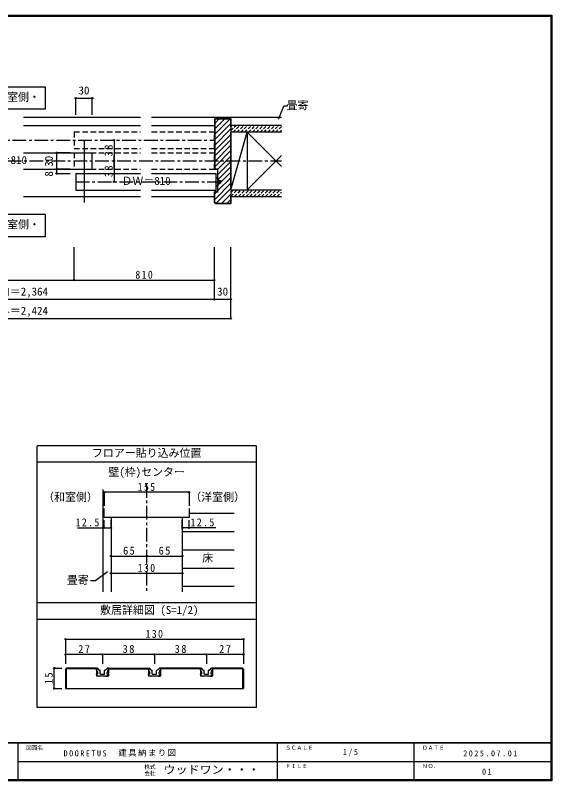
# Model space of a CAD drawing. Units: millimetres at full size, sheet at 1:5, with parts at other scales. Extents: x -973 to 977, y -701 to 696.
# Drawn here: x -3 to 977, y -701 to 696 of the extents above; entities that cross this region are included whole.
import ezdxf
from ezdxf.enums import TextEntityAlignment as Align

# ---------------------------------------------------------------- set-up
doc = ezdxf.new("R2010")
doc.units = ezdxf.units.MM
doc.header["$LTSCALE"] = 5
doc.header["$PDMODE"] = 32
doc.header["$PDSIZE"] = 2.5
for name, pattern in [('CHAIN1', [8, 5, -1, 1, -1]), ('DASHED1', [1.8, 1.2, -0.6]), ('DASHED2', [3, 2, -1])]:
    doc.linetypes.add(name, pattern=pattern)
for name, color, linetype in [('0-1_通り芯', 4, 'CHAIN1'), ('0-2_柱', 7, 'Continuous'), ('0-3_仕上げ', 2, 'Continuous'), ('0-4_枠', 3, 'Continuous'), ('0-6_扉', 6, 'Continuous'), ('0-7_金物', 7, 'Continuous'), ('0-A_文字', 7, 'Continuous'), ('0-B_寸法', 7, 'Continuous'), ('0-C_ハッチ', 4, 'DASHED1'), ('1-4_枠', 3, 'Continuous'), ('1-7_金物', 7, 'Continuous'), ('1-B_寸法', 7, 'Continuous'), ('F-0_補助線', 7, 'Continuous'), ('F-1_枠', 6, 'Continuous'), ('F-A_文字', 7, 'Continuous')]:
    doc.layers.add(name, color=color, linetype=linetype)
doc.styles.add('ＭＳ ゴシック', font='')
doc.styles.get('ＭＳ ゴシック').set_extended_font_data('MS Gothic')

msp = doc.modelspace()

# ---------------------------------------------------------------- linework, layer by layer
at = {"layer": '0-1_通り芯'}
for p, q in [((-537.164, 430), (483.135, 430)), ((236.653, -159.5), (236.653, -356.007))]:
    msp.add_line(p, q, dxfattribs=at)
at = {"layer": '0-2_柱'}
for p, q in [((390.47, 377.5), (420.349, 482.5)), ((420.349, 482.5), (483.135, 419.715)), ((483.135, 440.285), (420.349, 377.5))]:
    msp.add_line(p, q, dxfattribs=at)
at = {"layer": '0-2_柱', "color": 3}
for p, q in [((390.47, 377.5), (390.47, 482.5)), ((420.349, 482.5), (420.349, 377.5))]:
    msp.add_line(p, q, dxfattribs=at)
at = {"layer": '0-3_仕上げ'}
for p, q in [((11.841, 510), (225.678, 510)), ((245.678, 510), (483.135, 510)), ((11.841, 495), (225.678, 495)), ((245.678, 495), (360.47, 495)), ((483.135, 495), (390.47, 495)), ((483.135, 482.5), (390.47, 482.5)), ((390.47, 377.5), (483.135, 377.5)), ((390.47, 365), (483.135, 365)), ((156.653, -169.5), (156.653, -355.983))]:
    msp.add_line(p, q, dxfattribs=at)
at = {"layer": '0-3_仕上げ', "color": 4}
for p, q in [((314.153, -212.939), (396.653, -212.939)), ((301.653, -246.241), (396.653, -246.241)), ((301.653, -279.542), (396.653, -279.542)), ((301.653, -312.844), (396.653, -312.844)), ((301.653, -346.145), (396.653, -346.145))]:
    msp.add_line(p, q, dxfattribs=at)
at = {"layer": '0-4_枠'}
for p, q in [((360.47, 505.379), (362.591, 507.5)), ((360.47, 505.379), (360.47, 414.5)), ((360.97, 505.171), (360.97, 415)), ((362.591, 507.5), (390.47, 507.5)), ((390.47, 507.5), (390.47, 352.5)), ((366.47, 414.5), (360.47, 414.5)), ((366.97, 415), (360.97, 415)), ((366.47, 373.5), (366.47, 414.5)), ((366.97, 373), (366.97, 415)), ((366.47, 373.5), (360.47, 373.5)), ((360.47, 354.621), (360.47, 373.5)), ((366.97, 373), (360.97, 373)), ((389.97, 367.5), (390.47, 367.5)), ((389.97, 367.5), (389.97, 353)), ((362.591, 352.5), (360.47, 354.621)), ((362.591, 352.5), (390.47, 352.5)), ((362.798, 353), (389.97, 353)), ((159.153, -220.65), (159.153, -204.435)), ((314.153, -204.435), (314.153, -220.65)), ((314.153, -220.65), (159.153, -220.65)), ((171.653, -220.65), (171.653, -355.983)), ((301.653, -220.65), (301.653, -355.983))]:
    msp.add_line(p, q, dxfattribs=at)
at = {"layer": '0-4_枠', "color": 4}
for p, q in [((11.841, 495), (225.678, 495)), ((245.678, 495), (360.47, 495)), ((11.841, 365), (225.678, 365)), ((245.678, 365), (360.47, 365))]:
    msp.add_line(p, q, dxfattribs=at)
at = {"layer": '0-4_枠'}
for points in [[(360.97, 505.171), (362.799, 507), (389.97, 507)], [(389.97, 507), (389.97, 492.5), (390.47, 492.5)], [(362.798, 353), (360.97, 354.828), (360.97, 373)]]:
    msp.add_lwpolyline(points, dxfattribs=at)
at = {"layer": '0-6_扉', "color": 2, "linetype": 'DASHED2'}
for p, q in [((104.259, 483), (225.678, 483)), ((104.259, 483), (104.259, 453)), ((245.678, 483), (360.47, 483)), ((360.47, 453), (360.47, 483)), ((104.259, 453), (225.678, 453)), ((245.678, 453), (360.47, 453)), ((104.259, 445), (225.678, 445)), ((104.259, 445), (104.259, 415)), ((245.678, 445), (360.47, 445)), ((360.47, 415), (360.47, 445)), ((104.259, 415), (225.678, 415)), ((245.678, 415), (360.47, 415))]:
    msp.add_line(p, q, dxfattribs=at)
at = {"layer": '0-6_扉', "color": 3}
msp.add_line((122.51, 467.5), (122.51, 354.5), dxfattribs=at)
at = {"layer": '0-6_扉'}
for p, q in [((11.841, 445), (137.259, 445)), ((137.259, 415), (137.259, 445)), ((11.841, 415), (137.259, 415)), ((107.259, 407), (225.678, 407)), ((107.259, 407), (107.259, 377)), ((245.678, 407), (363.47, 407)), ((107.259, 377), (225.678, 377))]:
    msp.add_line(p, q, dxfattribs=at)
msp.add_lwpolyline([(245.678, 377), (363.47, 377), (363.47, 407)], dxfattribs=at)
at = {"layer": '0-7_金物'}
for p, q in [((363.47, 399.5), (366.47, 399.5)), ((366.47, 399.5), (366.47, 384.5)), ((366.47, 394.5), (371.47, 394.5)), ((371.47, 394.5), (371.47, 389.5)), ((363.47, 384.5), (366.47, 384.5)), ((366.47, 389.5), (371.47, 389.5))]:
    msp.add_line(p, q, dxfattribs=at)
msp.add_arc((393.921, 392), 31.361, 166.16371, 193.83632, dxfattribs=at)
at = {"layer": '0-A_文字'}
for p, q in [((51.653, 525), (51.653, 565)), ((-48.347, 525), (51.653, 525)), ((477.265, 506.188), (487.228, 529.91)), ((493.822, 529.91), (487.228, 529.91)), ((51.653, 332.5), (-48.347, 332.5)), ((51.653, 292.5), (51.653, 332.5)), ((-48.347, 292.5), (51.653, 292.5)), ((165.153, -319.991), (144.073, -335.801)), ((134.229, -335.801), (144.073, -335.801))]:
    msp.add_line(p, q, dxfattribs=at)
at = {"layer": '0-A_文字', "color": 3}
for p, q in [((36.653, -567.5), (36.653, -89.5)), ((436.653, -89.5), (36.653, -89.5)), ((436.653, -119.5), (36.653, -119.5)), ((436.653, -376.007), (36.653, -376.007)), ((36.653, -406.026), (436.653, -406.026))]:
    msp.add_line(p, q, dxfattribs=at)
at = {"layer": '0-A_文字'}
msp.add_lwpolyline([(51.653, 565), (-48.347, 565), (-48.347, 525)], dxfattribs=at)
at = {"layer": '0-A_文字', "color": 3}
msp.add_lwpolyline([(436.653, -89.5), (436.653, -567.5), (36.653, -567.5)], dxfattribs=at)
at = {"layer": '0-B_寸法', "color": 4}
for p, q in [((107.259, 544.5), (137.259, 544.5)), ((107.259, 514.5), (107.259, 544.5)), ((137.259, 514.5), (137.259, 544.5)), ((177.259, 468), (177.259, 430)), ((97.259, 445), (72.212, 445)), ((72.212, 445), (72.212, 407)), ((177.259, 430), (177.259, 392)), ((97.259, 415), (72.212, 415)), ((72.212, 407), (97.259, 407)), ((104.259, 212.5), (104.259, 272.5)), ((360.47, 212.5), (360.47, 272.5)), ((360.47, 177.5), (360.47, 272.5)), ((360.47, 177.5), (360.47, 272.5)), ((-357.164, 212.5), (104.259, 212.5)), ((104.259, 212.5), (360.47, 212.5)), ((390.47, 177.5), (-387.164, 177.5)), ((314.153, -174.601), (159.153, -174.601)), ((159.153, -174.601), (159.153, -199.065)), ((314.153, -174.601), (314.153, -199.065)), ((159.153, -239.418), (159.153, -225.353)), ((171.653, -239.418), (171.653, -225.353)), ((301.653, -239.418), (301.653, -225.353)), ((314.153, -239.418), (314.153, -225.353)), ((110.326, -239.418), (171.653, -239.418)), ((362.98, -239.418), (301.653, -239.418)), ((171.653, -291.005), (236.653, -291.005)), ((236.653, -291.005), (301.653, -291.005)), ((171.653, -322.39), (301.653, -322.39))]:
    msp.add_line(p, q, dxfattribs=at)
at = {"layer": '0-B_寸法', "color": 4, "linetype": 'CHAIN1'}
for p, q in [((-368.164, 468), (360.47, 468)), ((177.259, 415), (177.259, 445)), ((107.259, 392), (371.47, 392))]:
    msp.add_line(p, q, dxfattribs=at)
at = {"layer": '0-B_寸法', "color": 4}
msp.add_lwpolyline([(-387.164, 142.5), (390.47, 142.5), (390.47, 272.5)], dxfattribs=at)
at = {"layer": '0-B_寸法'}
for p in [(107.259, 544.5), (137.259, 544.5), (177.259, 468), (72.212, 445), (177.259, 430), (72.212, 415), (72.212, 407), (177.259, 392), (104.259, 212.5), (360.47, 212.5), (360.47, 177.5), (360.47, 177.5), (390.47, 177.5), (390.47, 142.5), (159.153, -174.601), (314.153, -174.601), (159.153, -239.418), (171.653, -239.418), (301.653, -239.418), (314.153, -239.418), (171.653, -291.005), (236.653, -291.005), (301.653, -291.005), (171.653, -322.39), (301.653, -322.39)]:
    msp.add_point(p, dxfattribs=at)
at = {"layer": '0-C_ハッチ', "linetype": 'Continuous'}
for p, q in [((360.97, 478.815), (389.155, 507)), ((379.255, 507), (360.97, 488.715)), ((369.356, 507), (360.97, 498.614)), ((389.97, 497.916), (360.97, 468.916)), ((389.97, 488.016), (360.97, 459.016)), ((390.47, 478.617), (360.97, 449.117)), ((390.47, 468.717), (360.97, 439.217)), ((390.47, 458.818), (360.97, 429.318)), ((390.47, 448.918), (360.97, 419.418)), ((390.47, 439.019), (366.451, 415)), ((390.47, 429.119), (366.97, 405.619)), ((390.47, 419.22), (366.97, 395.72)), ((390.47, 409.32), (366.97, 385.82)), ((390.47, 399.421), (366.97, 375.921)), ((390.47, 389.521), (360.97, 360.021)), ((390.47, 379.622), (363.848, 353)), ((364.049, 373), (360.97, 369.921)), ((390.47, 369.722), (373.748, 353)), ((389.97, 359.323), (383.647, 353))]:
    msp.add_line(p, q, dxfattribs=at)
at = {"layer": '0-C_ハッチ'}
for p, q in [((390.47, 492.601), (392.869, 495)), ((390.47, 485.53), (399.94, 495)), ((394.511, 482.5), (407.011, 495)), ((401.582, 482.5), (414.082, 495)), ((408.653, 482.5), (421.153, 495)), ((415.724, 482.5), (428.224, 495)), ((422.796, 482.5), (435.296, 495)), ((429.867, 482.5), (442.367, 495)), ((436.938, 482.5), (449.438, 495)), ((444.009, 482.5), (456.509, 495)), ((451.08, 482.5), (463.58, 495)), ((458.151, 482.5), (470.651, 495)), ((465.222, 482.5), (477.722, 495)), ((472.293, 482.5), (483.135, 493.341)), ((479.364, 482.5), (483.135, 486.27)), ((390.47, 365.322), (402.648, 377.5)), ((395.577, 377.5), (390.47, 372.393)), ((397.219, 365), (409.719, 377.5)), ((404.291, 365), (416.791, 377.5)), ((411.362, 365), (423.862, 377.5)), ((418.433, 365), (430.933, 377.5)), ((425.504, 365), (438.004, 377.5)), ((432.575, 365), (445.075, 377.5)), ((439.646, 365), (452.146, 377.5)), ((446.717, 365), (459.217, 377.5)), ((453.788, 365), (466.288, 377.5)), ((460.859, 365), (473.359, 377.5)), ((467.93, 365), (480.43, 377.5)), ((475.001, 365), (483.135, 373.133)), ((482.072, 365), (483.135, 366.062))]:
    msp.add_line(p, q, dxfattribs=at)
at = {"layer": '1-4_枠'}
for p, q in [((89.735, -496.575), (89.735, -532.826)), ((144.985, -496.576), (89.735, -496.576)), ((144.985, -495.326), (90.253, -495.326)), ((144.985, -495.326), (144.985, -510.326)), ((166.985, -495.326), (239.985, -495.326)), ((166.985, -496.576), (239.985, -496.576)), ((239.985, -495.326), (239.985, -510.326)), ((334.985, -495.326), (261.985, -495.326)), ((334.985, -496.576), (261.985, -496.576)), ((334.985, -495.326), (334.985, -510.326)), ((411.717, -495.326), (356.985, -495.326)), ((412.235, -496.576), (356.985, -496.576)), ((411.717, -495.326), (413.485, -497.093)), ((412.235, -532.826), (412.235, -496.576)), ((413.485, -497.093), (413.485, -532.826)), ((88.485, -532.826), (413.485, -532.826))]:
    msp.add_line(p, q, dxfattribs=at)
for points in [[(90.253, -495.325), (88.485, -497.093), (88.485, -532.826)], [(166.985, -495.326), (166.985, -510.326), (144.985, -510.326)], [(261.985, -495.326), (261.985, -510.326), (239.985, -510.326)], [(356.985, -495.326), (356.985, -510.326), (334.985, -510.326)]]:
    msp.add_lwpolyline(points, dxfattribs=at)
at = {"layer": '1-7_金物'}
for p, q in [((144.735, -495.326), (146.092, -495.326)), ((144.735, -497.826), (144.735, -495.326)), ((150.14, -498.856), (146.976, -495.692)), ((150.671, -499.076), (151.485, -499.076)), ((151.985, -505.826), (151.985, -499.576)), ((159.985, -505.826), (159.985, -499.576)), ((161.299, -499.076), (160.485, -499.076)), ((161.83, -498.856), (164.994, -495.692)), ((239.735, -495.326), (241.092, -495.326)), ((239.735, -497.826), (239.735, -495.326)), ((245.14, -498.856), (241.976, -495.692)), ((245.671, -499.076), (246.485, -499.076)), ((246.985, -505.826), (246.985, -499.576)), ((254.985, -505.826), (254.985, -499.576)), ((256.299, -499.076), (255.485, -499.076)), ((256.83, -498.856), (259.994, -495.692)), ((334.735, -495.326), (336.092, -495.326)), ((334.735, -497.826), (334.735, -495.326)), ((340.14, -498.856), (336.976, -495.692)), ((340.671, -499.076), (341.485, -499.076)), ((341.985, -505.826), (341.985, -499.576)), ((349.985, -505.826), (349.985, -499.576)), ((351.299, -499.076), (350.485, -499.076)), ((351.83, -498.856), (354.994, -495.692)), ((146.485, -510.326), (145.27, -507.26)), ((147.235, -506.576), (145.735, -506.576)), ((149.235, -510.326), (146.485, -510.326)), ((147.235, -506.576), (147.235, -503.416)), ((149.235, -510.326), (149.735, -509.826)), ((149.735, -509.826), (150.235, -510.326)), ((161.735, -510.326), (150.235, -510.326)), ((155.985, -507.326), (156.735, -506.576)), ((156.735, -506.576), (159.235, -506.576)), ((162.235, -509.826), (161.735, -510.326)), ((162.735, -510.326), (162.235, -509.826)), ((162.735, -510.326), (165.485, -510.326)), ((164.735, -506.576), (164.735, -503.416)), ((164.735, -506.576), (166.235, -506.576)), ((165.485, -510.326), (166.7, -507.26)), ((241.485, -510.326), (240.27, -507.26)), ((242.235, -506.576), (240.735, -506.576)), ((244.235, -510.326), (241.485, -510.326)), ((242.235, -506.576), (242.235, -503.416)), ((244.235, -510.326), (244.735, -509.826)), ((244.735, -509.826), (245.235, -510.326)), ((256.735, -510.326), (245.235, -510.326)), ((250.985, -507.326), (251.735, -506.576)), ((251.735, -506.576), (254.235, -506.576)), ((257.235, -509.826), (256.735, -510.326)), ((257.735, -510.326), (257.235, -509.826)), ((257.735, -510.326), (260.485, -510.326)), ((259.735, -506.576), (259.735, -503.416)), ((259.735, -506.576), (261.235, -506.576)), ((260.485, -510.326), (261.7, -507.26)), ((336.485, -510.326), (335.27, -507.26)), ((337.235, -506.576), (335.735, -506.576)), ((339.235, -510.326), (336.485, -510.326)), ((337.235, -506.576), (337.235, -503.416)), ((339.235, -510.326), (339.735, -509.826)), ((339.735, -509.826), (340.235, -510.326)), ((351.735, -510.326), (340.235, -510.326)), ((345.985, -507.326), (346.735, -506.576)), ((346.735, -506.576), (349.235, -506.576)), ((352.235, -509.826), (351.735, -510.326)), ((352.735, -510.326), (352.235, -509.826)), ((352.735, -510.326), (355.485, -510.326)), ((354.735, -506.576), (354.735, -503.416)), ((354.735, -506.576), (356.235, -506.576)), ((355.485, -510.326), (356.7, -507.26))]:
    msp.add_line(p, q, dxfattribs=at)
for points in [[(167.235, -497.826), (167.235, -495.326), (165.878, -495.326)], [(262.235, -497.826), (262.235, -495.326), (260.878, -495.326)], [(357.235, -497.826), (357.235, -495.326), (355.878, -495.326)], [(152.735, -506.576), (155.235, -506.576), (155.985, -507.326)], [(247.735, -506.576), (250.235, -506.576), (250.985, -507.326)], [(342.735, -506.576), (345.235, -506.576), (345.985, -507.326)]]:
    msp.add_lwpolyline(points, dxfattribs=at)
for centre, radius, start, end in [((139.735, -503.416), 7.5, 0, 48.19), ((146.092, -496.576), 1.25, 45, 90), ((150.671, -498.326), 0.75, 225, 270), ((151.485, -499.576), 0.5, 0, 90), ((160.485, -499.576), 0.5, 90, 180), ((161.299, -498.326), 0.75, 270, 315), ((172.235, -503.416), 7.5, 131.81, 180), ((165.878, -496.576), 1.25, 90, 135), ((234.735, -503.416), 7.5, 0, 48.19), ((241.092, -496.576), 1.25, 45, 90), ((245.671, -498.326), 0.75, 225, 270), ((246.485, -499.576), 0.5, 0, 90), ((255.485, -499.576), 0.5, 90, 180), ((256.299, -498.326), 0.75, 270, 315), ((267.235, -503.416), 7.5, 131.81, 180), ((260.878, -496.576), 1.25, 90, 135), ((329.735, -503.416), 7.5, 0, 48.19), ((336.092, -496.576), 1.25, 45, 90), ((340.671, -498.326), 0.75, 225, 270), ((341.485, -499.576), 0.5, 0, 90), ((350.485, -499.576), 0.5, 90, 180), ((351.299, -498.326), 0.75, 270, 315), ((362.235, -503.416), 7.5, 131.81, 180), ((355.878, -496.576), 1.25, 90, 135), ((145.735, -507.076), 0.5, 90, 201.616), ((152.735, -505.826), 0.75, 180, 270), ((159.235, -505.826), 0.75, 270, 0), ((166.235, -507.076), 0.5, 338.384, 90), ((240.735, -507.076), 0.5, 90, 201.616), ((247.735, -505.826), 0.75, 180, 270), ((254.235, -505.826), 0.75, 270, 0), ((261.235, -507.076), 0.5, 338.384, 90), ((335.735, -507.076), 0.5, 90, 201.616), ((342.735, -505.826), 0.75, 180, 270), ((349.235, -505.826), 0.75, 270, 0), ((356.235, -507.076), 0.5, 338.384, 90)]:
    msp.add_arc(centre, radius, start, end, dxfattribs=at)
at = {"layer": '1-B_寸法', "color": 4}
for p, q in [((88.485, -442.825), (88.485, -487.825)), ((88.485, -442.825), (413.485, -442.825)), ((413.485, -442.825), (413.485, -487.825)), ((155.985, -470.325), (88.485, -470.325)), ((250.985, -470.325), (155.985, -470.325)), ((155.985, -470.325), (155.985, -487.825)), ((345.985, -470.325), (250.985, -470.325)), ((250.985, -470.325), (250.985, -487.825)), ((413.485, -470.325), (345.985, -470.325)), ((345.985, -470.325), (345.985, -487.825)), ((67.89, -532.826), (67.89, -495.325)), ((67.89, -495.325), (81.799, -495.325)), ((67.89, -532.826), (81.799, -532.826))]:
    msp.add_line(p, q, dxfattribs=at)
at = {"layer": '1-B_寸法'}
for p in [(88.485, -442.825), (413.485, -442.825), (88.485, -470.325), (155.985, -470.325), (250.985, -470.325), (345.985, -470.325), (413.485, -470.325), (67.89, -495.325), (67.89, -532.826)]:
    msp.add_point(p, dxfattribs=at)
at = {"layer": 'F-1_枠'}
for p, q in [((-973.347, 695.833), (976.653, 695.833)), ((-973.347, 695), (976.653, 695)), ((-973.347, 694.167), (976.653, 694.167)), ((974.986, 695.833), (974.986, -700.833)), ((975.82, 695.833), (975.82, -700.833)), ((976.653, 695.833), (976.653, -700.833)), ((976.653, -631.667), (-973.347, -631.667)), ((976.653, -632.5), (-973.347, -632.5)), ((1.653, -632.5), (1.653, -699.167)), ((474.986, -632.5), (474.986, -699.167)), ((724.986, -632.5), (724.986, -699.167)), ((1.653, -665.833), (974.986, -665.834)), ((976.653, -699.167), (-973.347, -699.167)), ((976.653, -700), (-973.347, -700)), ((976.653, -700.833), (-973.347, -700.833))]:
    msp.add_line(p, q, dxfattribs=at)

# ---------------------------------------------------------------- texts
at = {"layer": '0-A_文字', "style": 'ＭＳ ゴシック'}
for s, p in [('和室側・', (-38.347, 535)), ('畳寄', (492.228, 519.91)), ('洋室側・', (-38.347, 302.5)), ('フロアー貼り込み位置', (136.653, -114.5)), ('壁(枠)センター', (166.653, -149.205)), ('（和室側）', (47.566, -194.871)), ('（洋室側）', (316.348, -194.871)), ('床', (338.218, -306.031)), ('畳寄', (90.801, -346.242)), ('敷居詳細図 (S=1/2)', (151.653, -401.016))]:
    msp.add_text(s, height=14.66, dxfattribs=at).set_placement(p, align=Align.BOTTOM_LEFT)
at = {"layer": '0-B_寸法', "style": 'ＭＳ ゴシック'}
for s, p in [('30', (112.259, 547)), ('ＤＷ＝810', (-71.773, 420)), ('ＤＷ＝810', (190.678, 382)), ('枠内＝2,364', (-53.347, 180)), ('30', (365.47, 180)), ('枠外＝2,424', (-53.347, 145))]:
    msp.add_text(s, height=14.66, dxfattribs=at).set_placement(p, align=Align.BOTTOM_LEFT)
for s, p in [('30', (69.712, 419.5)), ('8', (69.712, 401.5))]:
    msp.add_text(s, height=14.66, rotation=90, dxfattribs=at).set_placement(p, align=Align.BOTTOM_LEFT)
at = {"layer": '0-B_寸法', "char_height": 14.66, "attachment_point": 7, "rotation": 90, "style": 'ＭＳ ゴシック'}
for insert in [(174.759, 438.375), (174.759, 400.375)]:
    msp.add_mtext('\\T1.27;\\W0.95;38', dxfattribs=dict(at, insert=insert))
at = {"layer": '0-B_寸法', "char_height": 14.66, "attachment_point": 7, "style": 'ＭＳ ゴシック'}
for s, insert in [('\\T1.27;\\W0.9;810', (216.114, 215)), ('\\T1.27;\\W0.9;155', (220.403, -172.101)), ('\\T1.28;\\W0.9;12.5', (106.841, -236.918)), ('\\T1.28;\\W0.9;12.5', (316.799, -236.918)), ('\\T1.27;\\W0.95;65', (193.528, -288.505)), ('\\T1.27;\\W0.95;65', (258.528, -288.505)), ('\\T1.27;\\W0.9;130', (220.403, -319.89))]:
    msp.add_mtext(s, dxfattribs=dict(at, insert=insert))
at = {"layer": '1-B_寸法', "char_height": 14.66, "attachment_point": 7, "style": 'ＭＳ ゴシック'}
for s, insert in [('\\T1.27;\\W0.9;130', (234.735, -440.325)), ('\\T1.27;\\W0.95;27', (111.61, -467.825)), ('\\T1.27;\\W0.95;38', (192.86, -467.825)), ('\\T1.27;\\W0.95;38', (287.86, -467.825)), ('\\T1.27;\\W0.95;27', (369.11, -467.825))]:
    msp.add_mtext(s, dxfattribs=dict(at, insert=insert))
at = {"layer": '1-B_寸法', "insert": (65.39, -524.701), "char_height": 14.66, "attachment_point": 7, "rotation": 90, "style": 'ＭＳ ゴシック'}
msp.add_mtext('\\T1.27;\\W0.95;15', dxfattribs=at)
at = {"layer": 'F-0_補助線', "char_height": 11, "attachment_point": 7, "style": 'ＭＳ ゴシック'}
for s, insert in [('\\T1.39;\\W0.85;DOORETUS', (84.986, -656.667)), ('\\T1.17;建具納まり図', (184.986, -656.667))]:
    msp.add_mtext(s, dxfattribs=dict(at, insert=insert))
at = {"layer": 'F-A_文字', "style": 'ＭＳ ゴシック'}
for s, p in [('図面名', (16.653, -646.667)), ('ＳＣＡＬＥ', (489.986, -646.667)), ('ＤＡＴＥ', (739.986, -646.667)), ('ＮＯ．', (739.986, -680.001)), ('株式', (232.486, -681.5)), ('会社', (232.486, -693.5)), ('ＦＩＬＥ', (489.986, -680))]:
    msp.add_text(s, height=7.331, dxfattribs=at).set_placement(p, align=Align.BOTTOM_LEFT)
at = {"layer": 'F-A_文字', "style": 'ＭＳ ゴシック', "width": 1.1}
msp.add_text('ウッドワン・・・', height=14.66, dxfattribs=at).set_placement((267.486, -692.5), align=Align.BOTTOM_LEFT)
at = {"layer": 'F-A_文字', "char_height": 11, "attachment_point": 7, "style": 'ＭＳ ゴシック'}
for s, insert in [('\\T1.38;\\W0.9;1/5', (594.986, -656.667)), ('\\T1.39;\\W0.85;2025.07.01', (814.986, -656.667)), ('\\T1.36;\\W0.9;01', (849.361, -690.001))]:
    msp.add_mtext(s, dxfattribs=dict(at, insert=insert))

doc.saveas('drawing.dxf')
